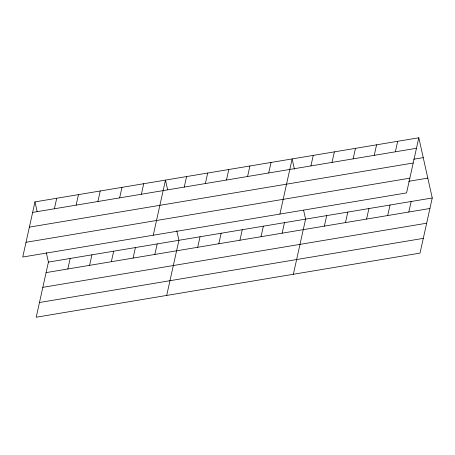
<?xml version="1.0" encoding="UTF-8"?>
<svg xmlns="http://www.w3.org/2000/svg" width="455" height="455" viewBox="0 0 455 455"><rect width="100%" height="100%" fill="white"/><g stroke="black" fill="none" stroke-linecap="round" stroke-linejoin="round"><path stroke-width="0.68" d="M34.972 201.895L22.75 257.024L406.577 192.903L418.799 137.768L34.972 201.895L37.117 211.484M54.39 208.771L56.721 198.261M46.279 252.508L48.423 262.097L36.201 317.232L420.028 253.105L432.25 197.976L418.799 137.768M76.144 205.137L78.47 194.626M67.84 268.979L70.172 258.468M97.893 201.508L100.225 190.992M89.595 265.345L91.921 254.834M119.642 197.874L121.974 187.358M111.344 261.71L113.676 251.2M141.391 194.239L143.723 183.723M133.093 258.076L135.425 247.565M153.25 235.224L165.472 180.095L167.616 189.684M154.842 254.442L157.174 243.931M184.252 187.079L186.584 176.563M166.701 295.426L178.923 240.297L176.779 230.708M205.364 183.553L207.696 173.036M197.703 247.281L200.035 236.771M226.476 180.021L228.802 169.51M218.815 243.755L221.147 233.244M247.583 176.494L249.914 165.984M239.927 240.229L242.253 229.718M268.695 172.968L271.026 162.458M261.034 236.702L263.365 226.192M279.916 214.06L292.138 158.931L294.43 169.209M282.145 233.176L284.477 222.66M310.919 165.916L313.245 155.405M293.367 274.268L305.589 219.134L303.599 210.227M332.025 162.389L334.357 151.879M324.37 226.118L326.696 215.607M353.137 158.863L355.469 148.347M345.476 222.592L347.808 212.081M374.249 155.337L376.581 144.821M366.588 219.065L368.92 208.555M395.361 151.811L397.687 141.295M387.7 215.539L390.032 205.029M408.812 212.013L411.138 201.502M32.641 212.405L416.467 148.279M413.703 159.227L423.235 157.635M29.376 227.13L413.203 163.004M26.015 242.299L409.841 178.178M408.744 181.295L427.814 178.104M48.423 262.097L432.25 197.976M46.092 272.613L429.918 208.487M42.827 287.338L426.653 223.212M39.466 302.507L423.292 238.38"/></g></svg>
